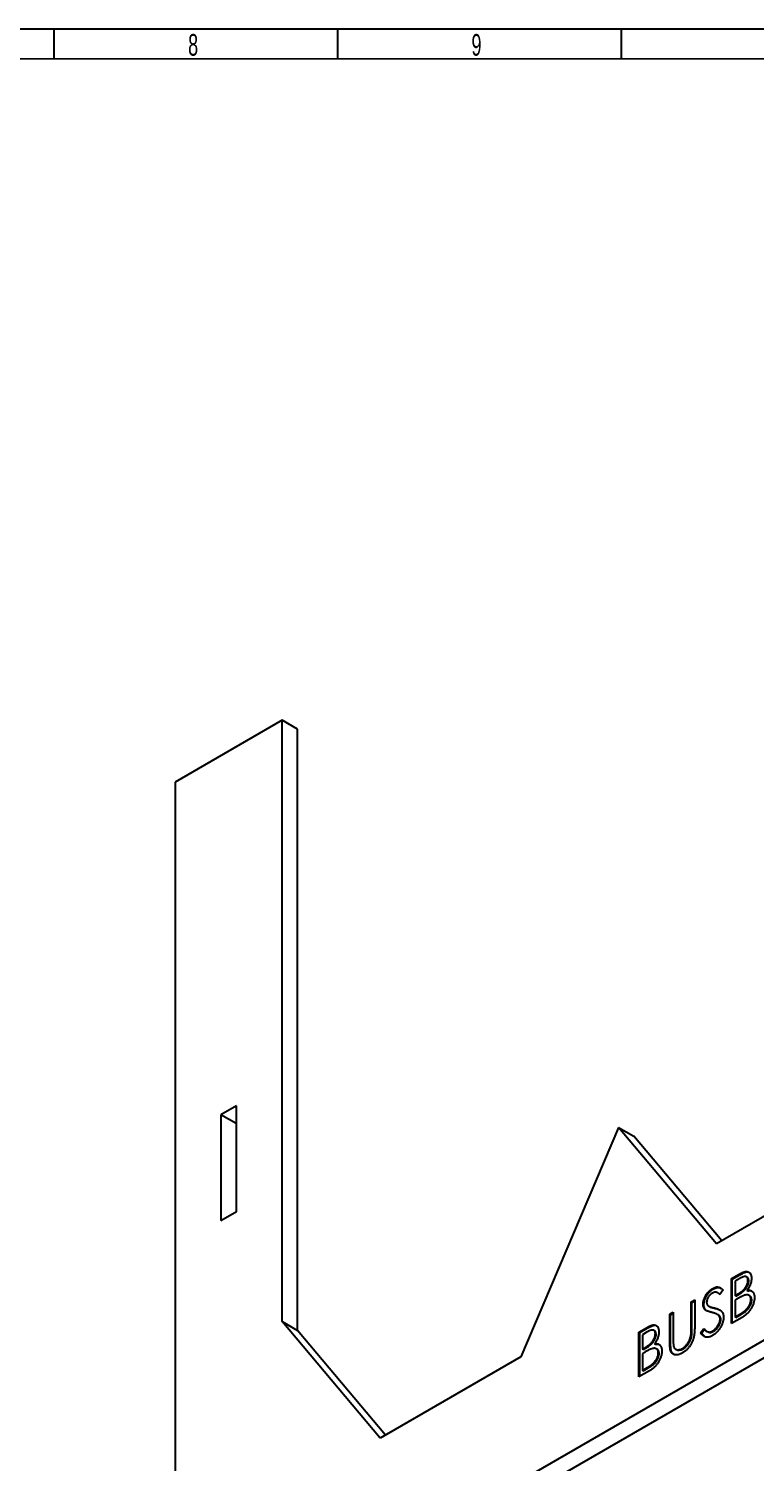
# Model space of a CAD drawing. Header units: millimetres. Extents: x 10 to 411, y 8 to 288.
# Drawn here: x 239.8 to 323.8, y 122.7 to 288.5 of the extents above; entities that cross this region are included whole.
import ezdxf

# ---------------------------------------------------------------- set-up
doc = ezdxf.new("R2010")
doc.units = ezdxf.units.MM
doc.layers.add('SLD-0', color=179, linetype='Continuous')
doc.styles.add('SLDTEXTSTYLE2', font='TXT', dxfattribs={"width": 0.623711})

msp = doc.modelspace()

# ---------------------------------------------------------------- linework, layer by layer
at = {"color": 7, "linetype": 'Continuous', "lineweight": 25}
for p, q in [((269.0965, 208.5326), (256.7221, 201.389)), ((269.0965, 139.0041), (269.0965, 208.5326)), ((270.8643, 207.5121), (269.0965, 208.5326)), ((270.8643, 137.9836), (270.8643, 207.5121)), ((256.7221, 201.389), (256.7221, 97.5659)), ((256.7221, 97.5659), (398.1435, 179.2067)), ((258.4899, 96.5453), (399.9112, 178.1862)), ((263.8109, 163.9602), (262.0077, 162.9192)), ((262.0077, 162.9192), (262.0077, 150.6711)), ((263.7755, 161.8987), (262.0077, 162.9192)), ((263.8109, 151.7121), (263.8109, 163.9602)), ((263.8109, 161.9191), (263.7755, 161.8987)), ((263.7755, 161.8987), (263.7755, 151.6916)), ((307.9874, 161.4554), (296.6737, 134.9189)), ((319.3011, 147.9814), (307.9874, 161.4554)), ((307.9874, 161.4554), (309.7551, 160.4349)), ((319.9146, 148.3355), (309.7551, 160.4349)), ((335.5645, 157.3701), (319.3011, 147.9814)), ((262.0077, 150.6711), (263.8109, 151.7121)), ((321.038, 143.9624), (321.9141, 144.4681)), ((321.1264, 143.9113), (322.0025, 144.4171)), ((322.0025, 144.4171), (321.9141, 144.4681)), ((318.9515, 142.7888), (318.8631, 142.8398)), ((320.0594, 142.6527), (319.6951, 142.1235)), ((321.038, 138.7773), (321.038, 143.9624)), ((321.1264, 143.9113), (321.038, 143.9624)), ((321.1264, 138.8284), (321.1264, 143.9113)), ((321.9878, 143.9789), (321.441, 143.6632)), ((321.441, 143.6632), (321.441, 142.0013)), ((322.8719, 144.1074), (322.7614, 144.1712)), ((322.91, 142.5531), (322.8217, 142.6041)), ((323.0261, 143.7138), (322.9377, 143.7648)), ((316.3752, 141.2706), (316.7781, 141.5032)), ((316.3752, 138.1639), (316.3752, 141.2706)), ((316.4636, 141.2196), (316.3752, 141.2706)), ((316.4636, 141.2196), (316.7781, 141.4012)), ((316.4636, 138.1129), (316.4636, 141.2196)), ((316.7781, 141.5032), (316.7781, 138.3716)), ((317.8452, 140.94), (317.7568, 140.991)), ((319.5453, 142.2568), (319.4349, 142.3206)), ((321.441, 142.0013), (321.7117, 142.1576)), ((321.5294, 141.9503), (321.441, 142.0013)), ((321.7081, 141.6237), (321.441, 141.4695)), ((321.441, 141.4695), (321.441, 139.5418)), ((321.5294, 141.9503), (321.8001, 142.1066)), ((321.8001, 142.1066), (321.7117, 142.1576)), ((323.1567, 141.9771), (323.0462, 142.0409)), ((323.3715, 141.4942), (323.2831, 141.5452)), ((313.8999, 139.8416), (314.3028, 140.0742)), ((313.8999, 136.71), (313.8999, 139.8416)), ((313.9882, 139.7906), (313.8999, 139.8416)), ((313.9882, 139.7906), (314.3028, 139.9722)), ((313.9882, 136.659), (313.9882, 139.7906)), ((314.3028, 140.0742), (314.3028, 136.9676)), ((318.0961, 140.2955), (318.0077, 140.3465)), ((318.4093, 140.7727), (318.5198, 140.7089)), ((318.544, 140.6954), (318.4556, 140.7464)), ((319.1476, 140.5276), (319.0592, 140.5786)), ((319.4905, 139.7704), (319.38, 139.8341)), ((319.6414, 139.6555), (319.553, 139.7066)), ((319.8024, 139.2395), (319.714, 139.2906)), ((322.2523, 139.4783), (321.038, 138.7773)), ((321.441, 139.5418), (322.0148, 139.873)), ((321.5294, 139.4907), (321.441, 139.5418)), ((321.5294, 139.4907), (322.1032, 139.822)), ((322.1032, 139.822), (322.0148, 139.873)), ((280.4102, 125.5302), (269.0965, 139.0041)), ((269.0965, 139.0041), (270.8643, 137.9836)), ((281.0237, 125.8843), (270.8643, 137.9836)), ((310.3308, 137.7812), (311.2069, 138.287)), ((310.3308, 132.5962), (310.3308, 137.7812)), ((310.4192, 137.7302), (310.3308, 137.7812)), ((310.4192, 137.7302), (311.2953, 138.2359)), ((310.4192, 132.6472), (310.4192, 137.7302)), ((311.2806, 137.7978), (310.7337, 137.482)), ((311.2953, 138.2359), (311.2069, 138.287)), ((312.1646, 137.9263), (312.0542, 137.99)), ((316.4636, 138.1129), (316.3752, 138.1639)), ((317.4689, 137.7172), (317.8485, 138.1991)), ((317.5573, 137.6662), (317.4689, 137.7172)), ((317.5573, 137.6662), (317.9369, 138.1481)), ((317.9791, 137.2439), (317.5573, 137.6662)), ((318.166, 137.8796), (318.2765, 137.8158)), ((318.9227, 137.853), (318.8343, 137.904)), ((310.7337, 137.482), (310.7337, 135.8202)), ((310.7337, 135.8202), (311.0045, 135.9765)), ((311.0929, 135.9254), (311.0045, 135.9765)), ((312.2028, 136.372), (312.1144, 136.423)), ((312.3188, 137.5327), (312.2305, 137.5837)), ((313.9882, 136.659), (313.8999, 136.71)), ((316.4177, 137.2814), (316.3293, 137.3325)), ((296.6737, 134.9189), (280.4102, 125.5302)), ((310.8221, 135.7692), (310.7337, 135.8202)), ((311.0009, 135.4426), (310.7337, 135.2884)), ((310.7337, 135.2884), (310.7337, 133.3606)), ((310.8221, 135.7692), (311.0929, 135.9254)), ((312.4495, 135.796), (312.339, 135.8598)), ((312.6642, 135.313), (312.5758, 135.364)), ((314.0683, 135.6125), (313.9799, 135.6636)), ((314.5503, 135.8084), (314.6608, 135.7446)), ((315.449, 135.8477), (315.3606, 135.8987)), ((311.5451, 133.2972), (310.3308, 132.5962)), ((310.7337, 133.3606), (311.3076, 133.6919)), ((310.8221, 133.3096), (310.7337, 133.3606)), ((310.8221, 133.3096), (311.396, 133.6409)), ((311.396, 133.6409), (311.3076, 133.6919))]:
    msp.add_line(p, q, dxfattribs=at)
for points, knots in [([(321.9141, 144.4681), (321.957, 144.4926), (322.0401, 144.5401), (322.161, 144.6021), (322.2742, 144.6567), (322.3798, 144.7008), (322.4777, 144.7368), (322.5682, 144.7644), (322.6511, 144.7825), (322.75, 144.7925), (322.8628, 144.7875), (322.9849, 144.7544), (323.0894, 144.688), (323.1794, 144.597), (323.251, 144.4811), (323.3028, 144.3432), (323.3356, 144.186), (323.3389, 144.067), (323.3406, 144.0068)], [0, 0, 0, 0, 0.0625941, 0.12132294, 0.17668014, 0.2283651, 0.27686845, 0.32187913, 0.36409863, 0.4033557, 0.47796795, 0.55053546, 0.62358446, 0.69817488, 0.77335367, 0.84728113, 0.92281834, 1, 1, 1, 1]), ([(322.0025, 144.4171), (322.1903, 144.5167), (322.5641, 144.7148), (322.9853, 144.8043), (323.0987, 144.6764), (323.1056, 144.6687)], [0, 0, 0, 0, 0.48679584, 0.96889717, 1, 1, 1, 1]), ([(317.7568, 140.991), (317.7584, 141.0469), (317.7618, 141.1573), (317.7898, 141.3321), (317.834, 141.509), (317.896, 141.6875), (317.9758, 141.8639), (318.0683, 142.0367), (318.1783, 142.2006), (318.2991, 142.3581), (318.4313, 142.503), (318.5699, 142.6348), (318.715, 142.7479), (318.8132, 142.8089), (318.8631, 142.8398)], [0, 0, 0, 0, 0.08378537, 0.16577989, 0.24628001, 0.32746093, 0.40879695, 0.48971524, 0.57137603, 0.65552332, 0.74101948, 0.82654676, 0.91198885, 1, 1, 1, 1]), ([(317.8452, 140.94), (317.8468, 140.9958), (317.8501, 141.1063), (317.8782, 141.281), (317.9224, 141.458), (317.9843, 141.6364), (318.0642, 141.8128), (318.1566, 141.9856), (318.2667, 142.1496), (318.3875, 142.307), (318.5197, 142.452), (318.6583, 142.5838), (318.8034, 142.6969), (318.9016, 142.7578), (318.9515, 142.7888)], [0, 0, 0, 0, 0.08378537, 0.16577989, 0.24628001, 0.32746093, 0.40879695, 0.48971524, 0.57137603, 0.65552332, 0.74101948, 0.82654676, 0.91198885, 1, 1, 1, 1]), ([(318.8631, 142.8398), (318.916, 142.8682), (319.0212, 142.9248), (319.176, 142.9777), (319.325, 143.0034), (319.4449, 143.0042), (319.5387, 142.99), (319.6103, 142.9691), (319.6828, 142.9393), (319.7568, 142.9007), (319.8312, 142.852), (319.9069, 142.7944), (319.9842, 142.7286), (320.0339, 142.6784), (320.0594, 142.6527)], [0, 0, 0, 0, 0.1072328, 0.21325181, 0.31883045, 0.42679353, 0.48364595, 0.54360382, 0.60830765, 0.67712676, 0.75068564, 0.82871342, 0.91219035, 1, 1, 1, 1]), ([(318.9515, 142.7888), (319.0887, 142.8511), (319.363, 142.9759), (319.6674, 142.9609), (319.791, 142.8601), (319.8266, 142.831)], [0, 0, 0, 0, 0.41561655, 0.83123507, 1, 1, 1, 1]), ([(321.7117, 142.1576), (321.7513, 142.1811), (321.8278, 142.2264), (321.9385, 142.2936), (322.0413, 142.3621), (322.136, 142.4259), (322.2223, 142.4907), (322.3003, 142.5535), (322.371, 142.6131), (322.4525, 142.6921), (322.5449, 142.7927), (322.6435, 142.9229), (322.7304, 143.0603), (322.8038, 143.2034), (322.8638, 143.349), (322.9055, 143.4924), (322.9338, 143.6335), (322.9364, 143.7206), (322.9377, 143.7648)], [0, 0, 0, 0, 0.07230103, 0.13970033, 0.20228851, 0.26059953, 0.31319033, 0.36173893, 0.40570648, 0.44553998, 0.51883196, 0.58977824, 0.65886748, 0.72843048, 0.7972827, 0.86481538, 0.93136375, 1, 1, 1, 1]), ([(321.8001, 142.1066), (321.8397, 142.13), (321.9161, 142.1753), (322.0269, 142.2425), (322.1297, 142.3111), (322.2243, 142.3749), (322.3107, 142.4397), (322.3887, 142.5024), (322.4593, 142.562), (322.5409, 142.641), (322.6333, 142.7416), (322.7319, 142.8718), (322.8188, 143.0093), (322.8922, 143.1524), (322.9522, 143.298), (322.9939, 143.4414), (323.0222, 143.5825), (323.0248, 143.6696), (323.0261, 143.7138)], [0, 0, 0, 0, 0.07230103, 0.13970033, 0.20228851, 0.26059953, 0.31319033, 0.36173893, 0.40570648, 0.44553998, 0.51883196, 0.58977824, 0.65886748, 0.72843048, 0.7972827, 0.86481538, 0.93136375, 1, 1, 1, 1]), ([(322.9377, 143.7648), (322.937, 143.7932), (322.9357, 143.8489), (322.9248, 143.925), (322.9064, 143.9917), (322.8827, 144.0516), (322.8496, 144.0999), (322.8107, 144.1411), (322.7636, 144.1715), (322.7101, 144.1945), (322.6485, 144.2067), (322.5789, 144.2084), (322.5004, 144.1967), (322.4143, 144.1765), (322.3193, 144.1424), (322.2164, 144.1003), (322.1049, 144.0447), (322.0277, 144.0013), (321.9878, 143.9789)], [0, 0, 0, 0, 0.057003133, 0.111817869, 0.164402372, 0.215869805, 0.26684111, 0.317478963, 0.369902136, 0.423400449, 0.479718398, 0.539241497, 0.602430689, 0.671029546, 0.744484798, 0.823453971, 0.908740313, 1, 1, 1, 1]), ([(323.3406, 144.0068), (323.3392, 143.9487), (323.3365, 143.8346), (323.3101, 143.6548), (323.2689, 143.4744), (323.2115, 143.2931), (323.137, 143.1137), (323.0486, 142.9371), (322.9421, 142.766), (322.8622, 142.6587), (322.8217, 142.6041)], [0, 0, 0, 0, 0.13056911, 0.25658061, 0.38055162, 0.50362292, 0.62573932, 0.74754858, 0.87176612, 1, 1, 1, 1]), ([(322.8217, 142.6041), (322.8727, 142.611), (322.9703, 142.6241), (323.1046, 142.6251), (323.2203, 142.6087), (323.3183, 142.5744), (323.4021, 142.5249), (323.4753, 142.4607), (323.5377, 142.3804), (323.5913, 142.2862), (323.633, 142.1779), (323.6643, 142.0573), (323.6822, 141.9234), (323.6848, 141.8266), (323.686, 141.7778)], [0, 0, 0, 0, 0.10605749, 0.20291426, 0.29030017, 0.37022257, 0.44638372, 0.5213969, 0.59829108, 0.67614247, 0.7555287, 0.83488717, 0.91664605, 1, 1, 1, 1]), ([(323.0261, 143.7138), (323.0146, 143.8365), (322.998, 144.0137), (322.8916, 144.088), (322.8589, 144.1109)], [0, 0, 0, 0, 0.69254502, 1, 1, 1, 1]), ([(322.91, 142.5531), (323.0494, 142.5764), (323.2504, 142.6101), (323.3872, 142.5055), (323.4291, 142.4734)], [0, 0, 0, 0, 0.69335291, 1, 1, 1, 1]), ([(318.0077, 140.3465), (317.9879, 140.3656), (317.9488, 140.4031), (317.8973, 140.4671), (317.8535, 140.5379), (317.8192, 140.6166), (317.7903, 140.6995), (317.7708, 140.7903), (317.7586, 140.8872), (317.7574, 140.9564), (317.7568, 140.991)], [0, 0, 0, 0, 0.13350677, 0.26255898, 0.38826445, 0.51266735, 0.63372227, 0.75539386, 0.87755295, 1, 1, 1, 1]), ([(318.0961, 140.2955), (318.0763, 140.3146), (318.0372, 140.3521), (317.9857, 140.4161), (317.9419, 140.4869), (317.9076, 140.5656), (317.8786, 140.6485), (317.8592, 140.7392), (317.847, 140.8361), (317.8458, 140.9054), (317.8452, 140.94)], [0, 0, 0, 0, 0.13350677, 0.26255898, 0.38826445, 0.51266735, 0.63372227, 0.75539386, 0.87755295, 1, 1, 1, 1]), ([(318.8181, 142.282), (318.7717, 142.2534), (318.6823, 142.1983), (318.5553, 142.0872), (318.441, 141.9617), (318.3428, 141.8216), (318.261, 141.6755), (318.2019, 141.5277), (318.1663, 141.3815), (318.1619, 141.2914), (318.1597, 141.2455)], [0, 0, 0, 0, 0.14307308, 0.27590296, 0.40237086, 0.52841365, 0.65035638, 0.76589509, 0.88077413, 1, 1, 1, 1]), ([(318.1597, 141.2455), (318.1602, 141.218), (318.1612, 141.163), (318.1753, 141.089), (318.1934, 141.0175), (318.2221, 140.9526), (318.2616, 140.8933), (318.3136, 140.8388), (318.3791, 140.7891), (318.4292, 140.7611), (318.4556, 140.7464)], [0, 0, 0, 0, 0.10728521, 0.21474586, 0.32293856, 0.43411616, 0.55341231, 0.68607298, 0.83425599, 1, 1, 1, 1]), ([(319.6951, 142.1235), (319.6731, 142.1436), (319.6308, 142.1821), (319.5664, 142.2332), (319.5058, 142.2789), (319.4461, 142.3144), (319.3904, 142.3455), (319.3364, 142.3685), (319.2848, 142.3843), (319.2197, 142.3954), (319.138, 142.3964), (319.0354, 142.378), (318.9281, 142.3406), (318.8551, 142.3017), (318.8181, 142.282)], [0, 0, 0, 0, 0.09846943, 0.1896291, 0.27418409, 0.35218316, 0.42319887, 0.48855095, 0.54847335, 0.60144016, 0.70119808, 0.7995918, 0.8985451, 1, 1, 1, 1]), ([(319.7041, 142.1366), (319.6675, 142.1717), (319.6155, 142.2215), (319.5501, 142.2487), (319.5308, 142.2567)], [0, 0, 0, 0, 0.7046842, 1, 1, 1, 1]), ([(322.5482, 142.0474), (322.5264, 142.04), (322.479, 142.0237), (322.4018, 141.9908), (322.3136, 141.9504), (322.2143, 141.9007), (322.1037, 141.8449), (321.9816, 141.7775), (321.8484, 141.7044), (321.7561, 141.6513), (321.7081, 141.6237)], [0, 0, 0, 0, 0.07930649, 0.17195282, 0.27705651, 0.39473058, 0.52617732, 0.67134477, 0.82928526, 1, 1, 1, 1]), ([(322.0148, 139.873), (322.0559, 139.8973), (322.1351, 139.9441), (322.2494, 140.0137), (322.3553, 140.083), (322.4524, 140.1518), (322.5417, 140.2173), (322.6222, 140.2824), (322.6944, 140.3455), (322.7781, 140.4269), (322.8724, 140.5328), (322.974, 140.6689), (323.0644, 140.8134), (323.1411, 140.9646), (323.204, 141.1171), (323.2497, 141.2666), (323.2779, 141.4111), (323.2814, 141.5004), (323.2831, 141.5452)], [0, 0, 0, 0, 0.072502489, 0.139738989, 0.201795135, 0.259821934, 0.312205989, 0.360773434, 0.404540343, 0.443698099, 0.516840794, 0.587874336, 0.657965418, 0.728969389, 0.79930772, 0.866635778, 0.933116329, 1, 1, 1, 1]), ([(322.1032, 139.822), (322.1443, 139.8463), (322.2235, 139.8931), (322.3378, 139.9627), (322.4437, 140.032), (322.5408, 140.1008), (322.6301, 140.1663), (322.7106, 140.2314), (322.7828, 140.2945), (322.8665, 140.3759), (322.9608, 140.4817), (323.0624, 140.6179), (323.1528, 140.7624), (323.2295, 140.9135), (323.2924, 141.066), (323.3381, 141.2156), (323.3663, 141.36), (323.3698, 141.4494), (323.3715, 141.4942)], [0, 0, 0, 0, 0.072502489, 0.139738989, 0.201795135, 0.259821934, 0.312205989, 0.360773434, 0.404540343, 0.443698099, 0.516840794, 0.587874336, 0.657965418, 0.728969389, 0.79930772, 0.866635778, 0.933116329, 1, 1, 1, 1]), ([(323.686, 141.7778), (323.6848, 141.7265), (323.6823, 141.6255), (323.6641, 141.4687), (323.6333, 141.3111), (323.5909, 141.1523), (323.5355, 140.992), (323.4681, 140.8304), (323.3878, 140.6683), (323.2979, 140.5063), (323.1962, 140.3486), (323.0865, 140.1971), (322.9674, 140.0558), (322.8408, 139.9218), (322.7054, 139.7971), (322.5617, 139.6816), (322.4099, 139.572), (322.3057, 139.5101), (322.2523, 139.4783)], [0, 0, 0, 0, 0.06116028, 0.12033456, 0.17818026, 0.23523513, 0.29268296, 0.35118625, 0.41045661, 0.47171985, 0.5337612, 0.59573902, 0.65788752, 0.72129518, 0.78682251, 0.85468615, 0.92547799, 1, 1, 1, 1]), ([(323.2831, 141.5452), (323.2827, 141.5724), (323.282, 141.6263), (323.2714, 141.7001), (323.256, 141.7685), (323.2361, 141.8321), (323.2071, 141.8868), (323.1732, 141.9364), (323.1335, 141.9805), (323.0716, 142.0296), (322.9816, 142.0752), (322.8536, 142.097), (322.7082, 142.0901), (322.6027, 142.062), (322.5482, 142.0474)], [0, 0, 0, 0, 0.060287398, 0.119602355, 0.177503371, 0.235142664, 0.292132593, 0.350871209, 0.410097863, 0.470731522, 0.594828704, 0.722578824, 0.85669139, 1, 1, 1, 1]), ([(323.3715, 141.4942), (323.3602, 141.6173), (323.3397, 141.8408), (323.2003, 141.9313), (323.1378, 141.9719)], [0, 0, 0, 0, 0.55126568, 1, 1, 1, 1]), ([(318.7435, 140.066), (318.6962, 140.0776), (318.6059, 140.0998), (318.4796, 140.1371), (318.3667, 140.1727), (318.2676, 140.2078), (318.1824, 140.2424), (318.1104, 140.2754), (318.0535, 140.3098), (318.0219, 140.3351), (318.0077, 140.3465)], [0, 0, 0, 0, 0.1815353, 0.34708167, 0.49556782, 0.6283573, 0.74551967, 0.84583075, 0.93078181, 1, 1, 1, 1]), ([(318.4556, 140.7464), (318.4655, 140.7419), (318.4888, 140.7313), (318.5315, 140.7166), (318.5879, 140.7005), (318.6565, 140.68), (318.7385, 140.6576), (318.8341, 140.6343), (318.9421, 140.6069), (319.0187, 140.5884), (319.0592, 140.5786)], [0, 0, 0, 0, 0.05259428, 0.12495197, 0.2180939, 0.33350241, 0.46878918, 0.62493759, 0.80168305, 1, 1, 1, 1]), ([(318.544, 140.6954), (318.5539, 140.6909), (318.5772, 140.6803), (318.6199, 140.6656), (318.6763, 140.6495), (318.7449, 140.629), (318.8269, 140.6066), (318.9225, 140.5833), (319.0305, 140.5559), (319.1071, 140.5373), (319.1476, 140.5276)], [0, 0, 0, 0, 0.05259428, 0.12495197, 0.2180939, 0.33350241, 0.46878918, 0.62493759, 0.80168305, 1, 1, 1, 1]), ([(319.553, 139.7066), (319.5329, 139.7247), (319.4907, 139.7626), (319.4181, 139.8136), (319.333, 139.8601), (319.2382, 139.9077), (319.1302, 139.9495), (319.0126, 139.9925), (318.8821, 140.0307), (318.7907, 140.054), (318.7435, 140.066)], [0, 0, 0, 0, 0.09027921, 0.18952992, 0.29919787, 0.41892589, 0.54837629, 0.68813637, 0.8390835, 1, 1, 1, 1]), ([(320.117, 139.5159), (320.1161, 139.4689), (320.1144, 139.3759), (320.0953, 139.2296), (320.0671, 139.0821), (320.0248, 138.9319), (319.973, 138.7794), (319.9074, 138.6254), (319.8313, 138.4691), (319.744, 138.3133), (319.6485, 138.1614), (319.5476, 138.017), (319.441, 137.8837), (319.3295, 137.7607), (319.2128, 137.6475), (319.0912, 137.5441), (318.9644, 137.4505), (318.8782, 137.3986), (318.8343, 137.3722)], [0, 0, 0, 0, 0.06148426, 0.12177453, 0.18091956, 0.24025612, 0.30011444, 0.36114595, 0.42350058, 0.48866936, 0.5539541, 0.61758126, 0.68023843, 0.74218739, 0.80466321, 0.86825899, 0.93302026, 1, 1, 1, 1]), ([(318.8343, 137.904), (318.8737, 137.928), (318.9517, 137.9756), (319.0666, 138.066), (319.1782, 138.1675), (319.2842, 138.2818), (319.3831, 138.4031), (319.4698, 138.5307), (319.5448, 138.6608), (319.6062, 138.793), (319.6532, 138.9244), (319.6894, 139.0522), (319.7095, 139.1751), (319.7125, 139.2518), (319.714, 139.2906)], [0, 0, 0, 0, 0.0912636, 0.18093031, 0.27008822, 0.36015613, 0.44834253, 0.53266584, 0.6138337, 0.69398153, 0.77271598, 0.84933517, 0.92396733, 1, 1, 1, 1]), ([(319.0592, 140.5786), (319.1079, 140.5658), (319.2023, 140.5409), (319.3365, 140.4993), (319.4583, 140.4531), (319.5679, 140.4032), (319.6666, 140.3512), (319.7531, 140.2952), (319.8284, 140.2363), (319.9094, 140.1519), (319.9922, 140.0385), (320.0634, 139.8821), (320.1082, 139.7098), (320.1141, 139.58), (320.117, 139.5159)], [0, 0, 0, 0, 0.09697231, 0.18777344, 0.27239614, 0.351321, 0.42433477, 0.49190878, 0.55423322, 0.61126766, 0.71634784, 0.81454009, 0.90849546, 1, 1, 1, 1]), ([(319.1476, 140.5276), (319.2901, 140.4932), (319.5027, 140.4421), (319.6803, 140.3255), (319.7389, 140.2872)], [0, 0, 0, 0, 0.67050622, 1, 1, 1, 1]), ([(319.714, 139.2906), (319.7121, 139.3326), (319.7083, 139.4182), (319.6758, 139.5289), (319.6246, 139.6275), (319.5775, 139.6796), (319.553, 139.7066)], [0, 0, 0, 0, 0.23472337, 0.47715832, 0.72855628, 1, 1, 1, 1]), ([(319.8024, 139.2395), (319.8005, 139.2816), (319.7967, 139.3672), (319.7642, 139.4779), (319.713, 139.5765), (319.6659, 139.6285), (319.6414, 139.6555)], [0, 0, 0, 0, 0.23472337, 0.47715832, 0.72855628, 1, 1, 1, 1]), ([(311.2069, 138.287), (311.2497, 138.3115), (311.3329, 138.3589), (311.4537, 138.4209), (311.567, 138.4756), (311.6725, 138.5196), (311.7705, 138.5557), (311.861, 138.5832), (311.9438, 138.6014), (312.0428, 138.6113), (312.1556, 138.6063), (312.2777, 138.5732), (312.3821, 138.5068), (312.4722, 138.4159), (312.5438, 138.2999), (312.5956, 138.1621), (312.6283, 138.0048), (312.6317, 137.8858), (312.6334, 137.8257)], [0, 0, 0, 0, 0.0625941, 0.12132294, 0.17668014, 0.2283651, 0.27686845, 0.32187913, 0.36409863, 0.4033557, 0.47796795, 0.55053546, 0.62358446, 0.69817488, 0.77335367, 0.84728113, 0.92281834, 1, 1, 1, 1]), ([(312.2305, 137.5837), (312.2298, 137.6121), (312.2285, 137.6678), (312.2176, 137.7438), (312.1992, 137.8106), (312.1755, 137.8705), (312.1424, 137.9188), (312.1035, 137.9599), (312.0564, 137.9904), (312.0028, 138.0133), (311.9412, 138.0255), (311.8717, 138.0272), (311.7932, 138.0156), (311.7071, 137.9954), (311.612, 137.9613), (311.5092, 137.9191), (311.3977, 137.8636), (311.3205, 137.8202), (311.2806, 137.7978)], [0, 0, 0, 0, 0.05700313, 0.11181787, 0.16440237, 0.2158698, 0.26684111, 0.31747896, 0.36990214, 0.42340045, 0.4797184, 0.5392415, 0.60243069, 0.67102955, 0.7444848, 0.82345397, 0.90874031, 1, 1, 1, 1]), ([(311.2953, 138.2359), (311.4831, 138.3355), (311.8568, 138.5337), (312.278, 138.6232), (312.3915, 138.4953), (312.3984, 138.4875)], [0, 0, 0, 0, 0.48679584, 0.96889717, 1, 1, 1, 1]), ([(312.6334, 137.8257), (312.632, 137.7676), (312.6293, 137.6535), (312.6029, 137.4737), (312.5616, 137.2932), (312.5043, 137.1119), (312.4298, 136.9325), (312.3414, 136.7559), (312.2348, 136.5849), (312.155, 136.4775), (312.1144, 136.423)], [0, 0, 0, 0, 0.13056911, 0.25658061, 0.38055162, 0.50362292, 0.62573932, 0.74754858, 0.87176612, 1, 1, 1, 1]), ([(312.3188, 137.5327), (312.3074, 137.6554), (312.2908, 137.8326), (312.1844, 137.9069), (312.1516, 137.9297)], [0, 0, 0, 0, 0.69254502, 1, 1, 1, 1]), ([(316.7781, 138.3716), (316.7778, 138.315), (316.7772, 138.2045), (316.7717, 138.0399), (316.7629, 137.8817), (316.7504, 137.7297), (316.734, 137.5841), (316.7157, 137.4451), (316.6923, 137.3117), (316.6651, 137.1837), (316.634, 137.0587), (316.5936, 136.934), (316.5482, 136.8086), (316.4943, 136.6822), (316.4337, 136.5554), (316.3651, 136.428), (316.2908, 136.2999), (316.2095, 136.1725), (316.1226, 136.0485), (316.0303, 135.9303), (315.9334, 135.8195), (315.832, 135.7159), (315.7262, 135.6208), (315.6159, 135.5319), (315.5009, 135.4511), (315.4227, 135.4038), (315.3831, 135.3799)], [0, 0, 0, 0, 0.05485804, 0.10705879, 0.15697835, 0.20399228, 0.24849154, 0.29048331, 0.330489, 0.36788593, 0.40385813, 0.44000934, 0.47629501, 0.51279229, 0.55048482, 0.58838112, 0.62764533, 0.66797946, 0.70843276, 0.7486023, 0.78908778, 0.8294612, 0.87037105, 0.91221423, 0.95554657, 1, 1, 1, 1]), ([(316.3293, 137.3325), (316.3332, 137.353), (316.3417, 137.3987), (316.3498, 137.4723), (316.3581, 137.5584), (316.3639, 137.656), (316.3695, 137.7662), (316.3729, 137.8884), (316.3745, 138.0222), (316.3749, 138.1153), (316.3752, 138.1639)], [0, 0, 0, 0, 0.0698351, 0.15562075, 0.25780156, 0.37381123, 0.50640249, 0.65556446, 0.82007928, 1, 1, 1, 1]), ([(316.4177, 137.2814), (316.4216, 137.302), (316.4301, 137.3477), (316.4381, 137.4212), (316.4465, 137.5074), (316.4523, 137.605), (316.4579, 137.7152), (316.4613, 137.8374), (316.4629, 137.9712), (316.4633, 138.0643), (316.4636, 138.1129)], [0, 0, 0, 0, 0.0698351, 0.15562075, 0.25780156, 0.37381123, 0.50640249, 0.65556446, 0.82007928, 1, 1, 1, 1]), ([(318.8343, 137.3722), (318.8004, 137.3534), (318.733, 137.316), (318.6333, 137.2718), (318.5356, 137.2342), (318.4412, 137.2096), (318.3488, 137.1925), (318.2588, 137.1852), (318.1712, 137.1881), (318.0855, 137.1998), (318.0018, 137.2227), (317.9211, 137.259), (317.8407, 137.3049), (317.7628, 137.3643), (317.686, 137.4345), (317.6117, 137.5176), (317.5385, 137.6119), (317.4926, 137.6814), (317.4689, 137.7172)], [0, 0, 0, 0, 0.05720827, 0.11369606, 0.16917792, 0.22415922, 0.27871988, 0.33379422, 0.38924146, 0.44582207, 0.50370428, 0.56429389, 0.62797542, 0.69503826, 0.76537273, 0.83961144, 0.91753775, 1, 1, 1, 1]), ([(317.8485, 138.1991), (317.8838, 138.1512), (317.9515, 138.0595), (318.0643, 137.948), (318.1812, 137.8653), (318.3031, 137.8129), (318.4291, 137.789), (318.5602, 137.7962), (318.6959, 137.8319), (318.7882, 137.88), (318.8343, 137.904)], [0, 0, 0, 0, 0.1590043, 0.3046461, 0.4385469, 0.5623223, 0.67743254, 0.78689739, 0.89361089, 1, 1, 1, 1]), ([(318.2872, 137.8553), (318.3204, 137.8214), (318.4097, 137.7304), (318.6397, 137.7273), (318.8284, 137.8111), (318.9227, 137.853)], [0, 0, 0, 0, 0.22885969, 0.61464227, 1, 1, 1, 1]), ([(318.9227, 137.853), (318.9621, 137.877), (319.0401, 137.9246), (319.155, 138.015), (319.2666, 138.1165), (319.3726, 138.2307), (319.4715, 138.352), (319.5582, 138.4796), (319.6332, 138.6097), (319.6945, 138.742), (319.7416, 138.8734), (319.7778, 139.0012), (319.7978, 139.1241), (319.8009, 139.2008), (319.8024, 139.2395)], [0, 0, 0, 0, 0.0912636, 0.18093031, 0.27008822, 0.36015613, 0.44834253, 0.53266584, 0.6138337, 0.69398153, 0.77271598, 0.84933517, 0.92396733, 1, 1, 1, 1]), ([(311.0045, 135.9765), (311.0441, 135.9999), (311.1205, 136.0452), (311.2313, 136.1124), (311.3341, 136.1809), (311.4287, 136.2448), (311.5151, 136.3096), (311.593, 136.3723), (311.6637, 136.4319), (311.7452, 136.5109), (311.8377, 136.6115), (311.9363, 136.7417), (312.0232, 136.8792), (312.0966, 137.0223), (312.1566, 137.1678), (312.1983, 137.3112), (312.2266, 137.4523), (312.2292, 137.5395), (312.2305, 137.5837)], [0, 0, 0, 0, 0.07230103, 0.13970033, 0.20228851, 0.26059953, 0.31319033, 0.36173893, 0.40570648, 0.44553998, 0.51883196, 0.58977824, 0.65886748, 0.72843048, 0.7972827, 0.86481538, 0.93136375, 1, 1, 1, 1]), ([(311.0929, 135.9254), (311.1324, 135.9489), (311.2089, 135.9942), (311.3197, 136.0614), (311.4224, 136.1299), (311.5171, 136.1937), (311.6035, 136.2585), (311.6814, 136.3213), (311.7521, 136.3809), (311.8336, 136.4599), (311.9261, 136.5605), (312.0247, 136.6907), (312.1116, 136.8281), (312.1849, 136.9712), (312.245, 137.1168), (312.2867, 137.2602), (312.315, 137.4013), (312.3175, 137.4884), (312.3188, 137.5327)], [0, 0, 0, 0, 0.07230103, 0.13970033, 0.20228851, 0.26059953, 0.31319033, 0.36173893, 0.40570648, 0.44553998, 0.51883196, 0.58977824, 0.65886748, 0.72843048, 0.7972827, 0.86481538, 0.93136375, 1, 1, 1, 1]), ([(312.1144, 136.423), (312.1654, 136.4298), (312.263, 136.4429), (312.3973, 136.4439), (312.513, 136.4275), (312.611, 136.3933), (312.6949, 136.3437), (312.7681, 136.2795), (312.8305, 136.1992), (312.884, 136.1051), (312.9258, 135.9967), (312.9571, 135.8762), (312.975, 135.7422), (312.9775, 135.6455), (312.9788, 135.5967)], [0, 0, 0, 0, 0.10605749, 0.20291426, 0.29030017, 0.37022257, 0.44638372, 0.5213969, 0.59829108, 0.67614247, 0.7555287, 0.83488717, 0.91664605, 1, 1, 1, 1]), ([(312.2028, 136.372), (312.3422, 136.3953), (312.5432, 136.4289), (312.68, 136.3243), (312.7219, 136.2923)], [0, 0, 0, 0, 0.693352913, 1, 1, 1, 1]), ([(313.9799, 135.6636), (313.9733, 135.6873), (313.9589, 135.7389), (313.9434, 135.8291), (313.9305, 135.9357), (313.9183, 136.0577), (313.9111, 136.1978), (313.9048, 136.3534), (313.8998, 136.5251), (313.8998, 136.6466), (313.8999, 136.71)], [0, 0, 0, 0, 0.07812987, 0.16946542, 0.27433529, 0.39211016, 0.52368733, 0.66836542, 0.8271319, 1, 1, 1, 1]), ([(314.0683, 135.6125), (314.0617, 135.6363), (314.0473, 135.6879), (314.0318, 135.778), (314.0189, 135.8846), (314.0067, 136.0067), (313.9995, 136.1468), (313.9932, 136.3024), (313.9882, 136.474), (313.9882, 136.5956), (313.9882, 136.659)], [0, 0, 0, 0, 0.07812987, 0.16946542, 0.27433529, 0.39211016, 0.52368733, 0.66836542, 0.8271319, 1, 1, 1, 1]), ([(314.3028, 136.9676), (314.3028, 136.9236), (314.3026, 136.8401), (314.3034, 136.7217), (314.3055, 136.6174), (314.3069, 136.5253), (314.3099, 136.4474), (314.3123, 136.382), (314.3154, 136.33), (314.3192, 136.3008), (314.3208, 136.2883)], [0, 0, 0, 0, 0.19107859, 0.36260456, 0.51609875, 0.65003803, 0.76597672, 0.86237403, 0.94084206, 1, 1, 1, 1]), ([(314.3208, 136.2883), (314.3275, 136.2435), (314.3404, 136.1563), (314.3733, 136.0406), (314.4192, 135.9458), (314.4737, 135.8654), (314.5454, 135.8075), (314.6314, 135.7657), (314.7355, 135.7459), (314.8513, 135.7396), (314.9761, 135.7529), (315.1037, 135.7821), (315.232, 135.8291), (315.3179, 135.8756), (315.3606, 135.8987)], [0, 0, 0, 0, 0.086315, 0.16776647, 0.24443268, 0.31813466, 0.39188411, 0.47006805, 0.55390418, 0.6443395, 0.73687466, 0.82616836, 0.91367859, 1, 1, 1, 1]), ([(315.3606, 135.8987), (315.3972, 135.9214), (315.4703, 135.9668), (315.5788, 136.0491), (315.6845, 136.1455), (315.7879, 136.2509), (315.8849, 136.3672), (315.9754, 136.4892), (316.0561, 136.6176), (316.1298, 136.7507), (316.194, 136.8899), (316.2497, 137.0335), (316.2952, 137.1824), (316.3178, 137.2815), (316.3293, 137.3325)], [0, 0, 0, 0, 0.08289065, 0.16530254, 0.24776188, 0.33152771, 0.41527981, 0.49636623, 0.57715135, 0.65778254, 0.73932164, 0.82379308, 0.90947595, 1, 1, 1, 1]), ([(315.449, 135.8477), (315.4856, 135.8704), (315.5587, 135.9157), (315.6672, 135.998), (315.7729, 136.0945), (315.8763, 136.1999), (315.9732, 136.3162), (316.0637, 136.4382), (316.1445, 136.5666), (316.2182, 136.6996), (316.2824, 136.8388), (316.3381, 136.9825), (316.3836, 137.1314), (316.4061, 137.2305), (316.4177, 137.2814)], [0, 0, 0, 0, 0.08289065, 0.16530254, 0.24776188, 0.33152771, 0.41527981, 0.49636623, 0.57715135, 0.65778254, 0.73932164, 0.82379308, 0.90947595, 1, 1, 1, 1]), ([(311.841, 135.8663), (311.8191, 135.8588), (311.7718, 135.8426), (311.6945, 135.8097), (311.6064, 135.7692), (311.507, 135.7196), (311.3964, 135.6637), (311.2743, 135.5963), (311.1412, 135.5232), (311.0489, 135.4702), (311.0009, 135.4426)], [0, 0, 0, 0, 0.07930649, 0.17195282, 0.27705651, 0.39473058, 0.52617732, 0.67134477, 0.82928526, 1, 1, 1, 1]), ([(311.3076, 133.6919), (311.3487, 133.7162), (311.4279, 133.763), (311.5422, 133.8325), (311.6481, 133.9018), (311.7452, 133.9707), (311.8345, 134.0361), (311.9149, 134.1013), (311.9872, 134.1644), (312.0709, 134.2458), (312.1652, 134.3516), (312.2668, 134.4878), (312.3572, 134.6323), (312.4339, 134.7834), (312.4968, 134.9359), (312.5425, 135.0855), (312.5707, 135.2299), (312.5741, 135.3192), (312.5758, 135.364)], [0, 0, 0, 0, 0.07250249, 0.13973899, 0.20179513, 0.25982193, 0.31220599, 0.36077343, 0.40454034, 0.4436981, 0.51684079, 0.58787434, 0.65796542, 0.72896939, 0.79930772, 0.86663578, 0.93311633, 1, 1, 1, 1]), ([(311.396, 133.6409), (311.4371, 133.6651), (311.5162, 133.7119), (311.6305, 133.7815), (311.7365, 133.8508), (311.8336, 133.9197), (311.9229, 133.9851), (312.0033, 134.0502), (312.0755, 134.1133), (312.1593, 134.1948), (312.2536, 134.3006), (312.3552, 134.4368), (312.4456, 134.5812), (312.5223, 134.7324), (312.5852, 134.8849), (312.6309, 135.0345), (312.6591, 135.1789), (312.6625, 135.2682), (312.6642, 135.313)], [0, 0, 0, 0, 0.07250249, 0.13973899, 0.20179513, 0.25982193, 0.31220599, 0.36077343, 0.40454034, 0.4436981, 0.51684079, 0.58787434, 0.65796542, 0.72896939, 0.79930772, 0.86663578, 0.93311633, 1, 1, 1, 1]), ([(312.9788, 135.5967), (312.9776, 135.5453), (312.9751, 135.4443), (312.9569, 135.2875), (312.9261, 135.1299), (312.8837, 134.9712), (312.8283, 134.8108), (312.7609, 134.6493), (312.6806, 134.4871), (312.5907, 134.3251), (312.489, 134.1674), (312.3793, 134.0159), (312.2602, 133.8746), (312.1336, 133.7407), (311.9982, 133.616), (311.8545, 133.5005), (311.7027, 133.3909), (311.5985, 133.3289), (311.5451, 133.2972)], [0, 0, 0, 0, 0.061160277, 0.120334558, 0.178180255, 0.235235126, 0.292682961, 0.351186248, 0.41045661, 0.471719854, 0.533761203, 0.595739024, 0.657887515, 0.72129518, 0.786822515, 0.854686154, 0.925477986, 1, 1, 1, 1]), ([(312.5758, 135.364), (312.5755, 135.3912), (312.5748, 135.4452), (312.5642, 135.5189), (312.5488, 135.5874), (312.5289, 135.651), (312.4998, 135.7056), (312.466, 135.7553), (312.4262, 135.7994), (312.3643, 135.8484), (312.2743, 135.8941), (312.1464, 135.9159), (312.001, 135.909), (311.8955, 135.8808), (311.841, 135.8663)], [0, 0, 0, 0, 0.0602874, 0.11960235, 0.17750337, 0.23514266, 0.29213259, 0.35087121, 0.41009786, 0.47073152, 0.5948287, 0.72257882, 0.85669139, 1, 1, 1, 1]), ([(312.6642, 135.313), (312.6529, 135.4362), (312.6325, 135.6596), (312.4931, 135.7502), (312.4306, 135.7908)], [0, 0, 0, 0, 0.55126568, 1, 1, 1, 1]), ([(315.3831, 135.3799), (315.3399, 135.3561), (315.2551, 135.3094), (315.1303, 135.2504), (315.0106, 135.2059), (314.8947, 135.1704), (314.7844, 135.15), (314.6781, 135.1391), (314.5775, 135.1431), (314.4812, 135.1565), (314.3916, 135.1825), (314.3094, 135.2196), (314.2344, 135.2666), (314.1678, 135.3251), (314.1087, 135.3937), (314.0577, 135.4731), (314.0139, 135.5628), (313.9913, 135.6297), (313.9799, 135.6636)], [0, 0, 0, 0, 0.0711745, 0.13964412, 0.20631722, 0.27137324, 0.33541808, 0.39807634, 0.46060791, 0.52296951, 0.58471572, 0.64489494, 0.70429056, 0.76299819, 0.82108743, 0.88010389, 0.93938849, 1, 1, 1, 1]), ([(314.3921, 135.1991), (314.3377, 135.2263), (314.185, 135.3025), (314.114, 135.4911), (314.0683, 135.6125)], [0, 0, 0, 0, 0.35610669, 1, 1, 1, 1]), ([(314.6683, 135.7839), (314.7192, 135.7488), (314.8438, 135.6629), (315.126, 135.6989), (315.3413, 135.7981), (315.449, 135.8477)], [0, 0, 0, 0, 0.25679624, 0.62857171, 1, 1, 1, 1])]:
    msp.add_open_spline(points, degree=3, knots=knots, dxfattribs=at)
at = {"layer": 'SLD-0'}
for p, q in [((9.7359, 288.4983), (410.5696, 288.4983)), ((242.7359, 284.9983), (242.7359, 288.4983)), ((275.5359, 284.9983), (275.5359, 288.4983)), ((308.3359, 284.9983), (308.3359, 288.4983)), ((13.2108, 285.0057), (406.7359, 285.047))]:
    msp.add_line(p, q, dxfattribs=at)

# ---------------------------------------------------------------- texts
at = {"layer": 'SLD-0', "char_height": 2.5, "attachment_point": 1, "style": 'SLDTEXTSTYLE2'}
for s, insert in [('8', (258.2264, 287.8771)), ('9', (290.9764, 287.8771))]:
    msp.add_mtext(s, dxfattribs=dict(at, insert=insert))

doc.saveas('drawing.dxf')
